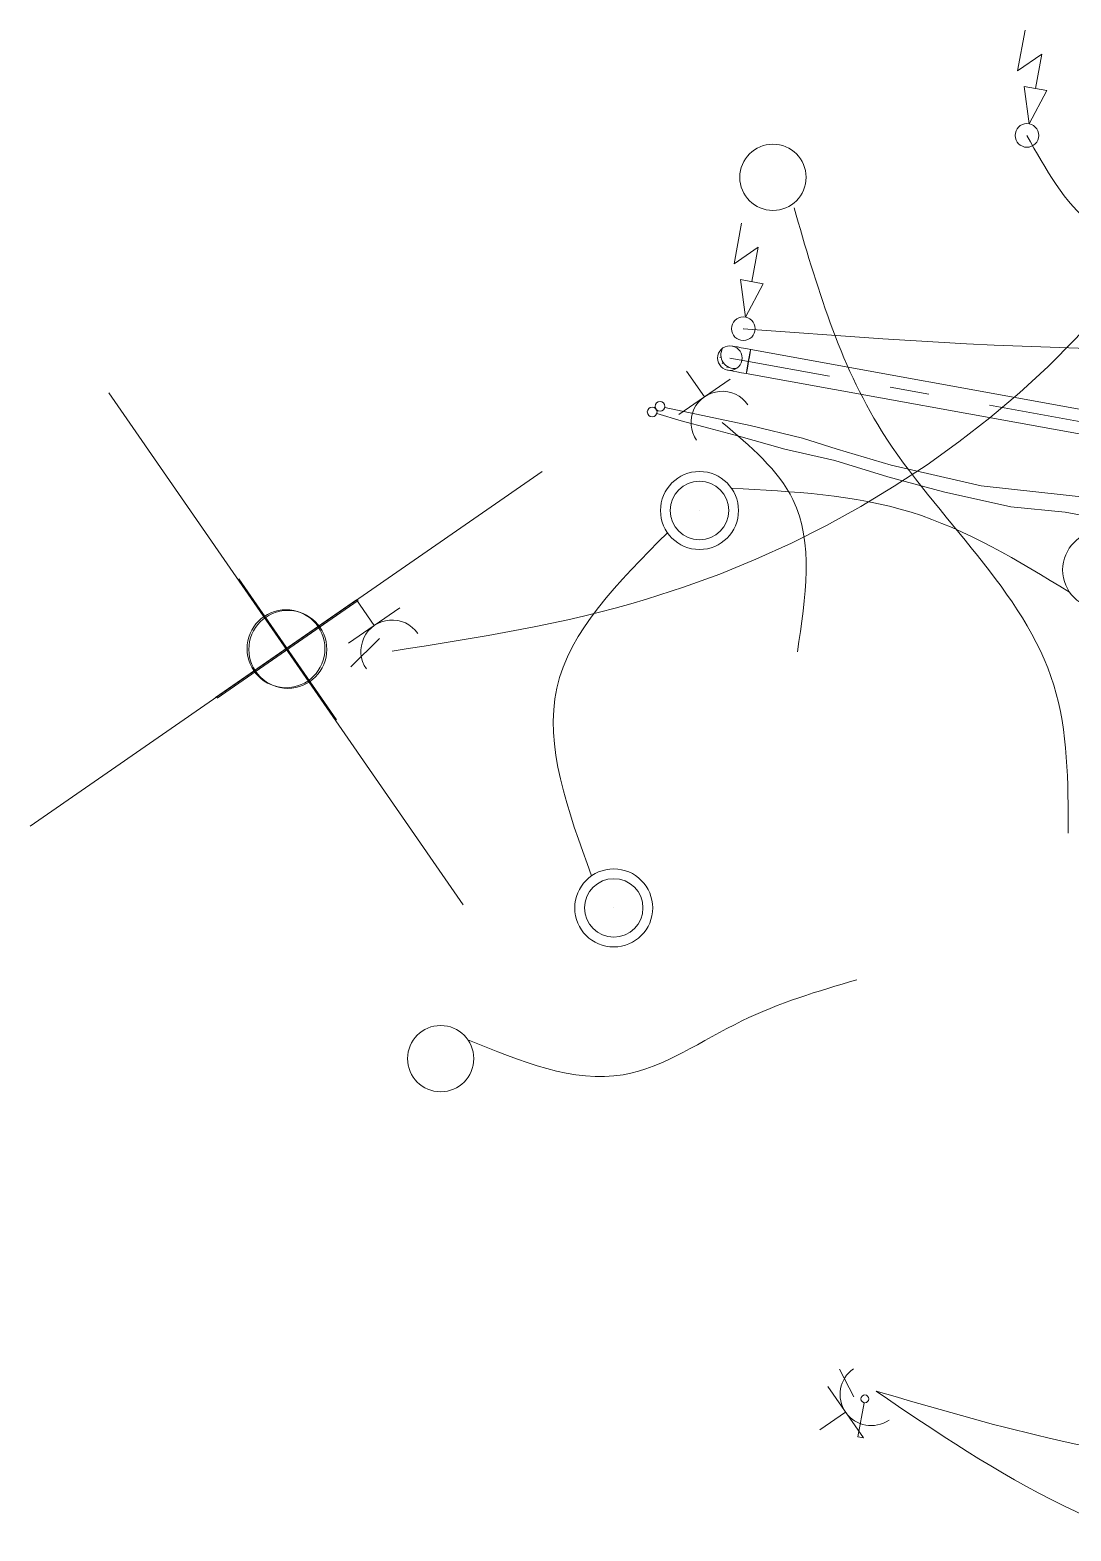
# Model space of a CAD drawing. Header units: metres. Extents: x 2747662.9 to 2747731.3, y 1250221.9 to 1250283.3.
# Drawn here: x 2747675.833 to 2747678.503, y 1250227.285 to 1250231.134 of the extents above; entities that cross this region are included whole.
import ezdxf

# ---------------------------------------------------------------- set-up
doc = ezdxf.new("R2010")
doc.units = ezdxf.units.M
doc.header["$MEASUREMENT"] = 0
for name, pattern in [('EL_Boden', [900, 600, -300]), ('EL_Hohldecke', [1500, 600, -300, 0, -300, 0, -300]), ('STRICHPUNKT2-A0PKHS7900', [0.635, 0.3175, -0.15875, 0, -0.15875])]:
    doc.linetypes.add(name, pattern=pattern)
for name, color, linetype in [('___elektro', 7, 'Continuous'), ('___sanitär', 7, 'Continuous'), ('___sanitär Schichttrennlinien', 7, 'Continuous')]:
    doc.layers.add(name, color=color, linetype=linetype)

msp = doc.modelspace()

# ---------------------------------------------------------------- linework, layer by layer
at = {"color": 30, "linetype": 'Continuous', "lineweight": 0, "true_color": 0xff8d1c}
for p, q in [((2747676.615, 1250229.3664), (2747676.3644, 1250229.7281)), ((2747676.615, 1250229.3664), (2747676.3644, 1250229.7281)), ((2747676.615, 1250229.3664), (2747676.3644, 1250229.7281)), ((2747676.3089, 1250229.422), (2747676.6706, 1250229.6726)), ((2747676.3089, 1250229.422), (2747676.6706, 1250229.6726)), ((2747676.3089, 1250229.422), (2747676.6706, 1250229.6726))]:
    msp.add_line(p, q, dxfattribs=at)
msp.add_circle((2747676.4897, 1250229.5473), 0.1, dxfattribs=at)
msp.add_circle((2747676.4897, 1250229.5473), 0.1, dxfattribs=at)
msp.add_circle((2747676.4897, 1250229.5473), 0.1, dxfattribs=at)
at = {"color": 30, "linetype": 'EL_Boden', "lineweight": 0, "true_color": 0xff8d1c}
for points, knots in [([(2747679.007, 1250231.096), (2747678.9145, 1250230.915), (2747678.822, 1250230.734), (2747678.7035, 1250230.5692), (2747678.3979, 1250230.1438), (2747677.9195, 1250229.826), (2747677.4146, 1250229.6744), (2747677.2001, 1250229.6099), (2747676.9809, 1250229.5755), (2747676.7617, 1250229.541)], [0, 0, 0, 0, 1, 1, 1, 2, 2, 2, 3, 3, 3, 3]), ([(2747681.2757, 1250230.8955), (2747681.178, 1250230.8295), (2747681.0804, 1250230.7636), (2747680.9751, 1250230.7141), (2747680.8479, 1250230.6542), (2747680.7096, 1250230.6183), (2747680.5717, 1250230.5834), (2747680.3096, 1250230.5171), (2747680.0491, 1250230.4549), (2747679.7847, 1250230.4092), (2747679.4627, 1250230.3536), (2747679.1348, 1250230.3225), (2747678.8075, 1250230.3171), (2747678.4253, 1250230.3107), (2747678.044, 1250230.3394), (2747677.6626, 1250230.368)], [0, 0, 0, 0, 1, 1, 1, 2, 2, 2, 3, 3, 3, 4, 4, 4, 5, 5, 5, 5]), ([(2747677.6084, 1250230.1275), (2747677.6807, 1250230.0664), (2747677.753, 1250230.0053), (2747677.7899, 1250229.9299), (2747677.8437, 1250229.82), (2747677.8225, 1250229.6796), (2747677.8013, 1250229.5392)], [0, 0, 0, 0, 1, 1, 1, 2, 2, 2, 2]), ([(2747678.003, 1250227.6436), (2747678.1576, 1250227.5385), (2747678.3122, 1250227.4334), (2747678.4844, 1250227.3496), (2747678.8117, 1250227.1904), (2747679.2024, 1250227.1082), (2747679.4452, 1250226.8742), (2747679.6514, 1250226.6756), (2747679.751, 1250226.3675), (2747679.8506, 1250226.0594)], [0, 0, 0, 0, 1, 1, 1, 2, 2, 2, 3, 3, 3, 3])]:
    msp.add_open_spline(points, degree=3, knots=knots, dxfattribs=at)
at = {"color": 30, "linetype": 'EL_Hohldecke', "lineweight": 0, "true_color": 0xff8d1c}
for points in [[(2747678.39, 1250230.8636), (2747678.4379, 1250230.7772), (2747678.4858, 1250230.6908), (2747678.5579, 1250230.6352), (2747678.6262, 1250230.5826), (2747678.7162, 1250230.5576), (2747678.8062, 1250230.5326)], [(2747678.4994, 1250229.6925), (2747678.3675, 1250229.7727), (2747678.2356, 1250229.8529), (2747678.0927, 1250229.8973), (2747677.9469, 1250229.9426), (2747677.7897, 1250229.9506), (2747677.6324, 1250229.9587)], [(2747678.4994, 1250229.6925), (2747678.3675, 1250229.7727), (2747678.2356, 1250229.8529), (2747678.0927, 1250229.8973), (2747677.9469, 1250229.9426), (2747677.7897, 1250229.9506), (2747677.6324, 1250229.9587)], [(2747677.468, 1250229.8448), (2747677.3423, 1250229.7188), (2747677.2166, 1250229.5929), (2747677.1842, 1250229.4463), (2747677.1517, 1250229.2996), (2747677.2125, 1250229.1322), (2747677.2733, 1250228.9648)], [(2747677.468, 1250229.8448), (2747677.3423, 1250229.7188), (2747677.2166, 1250229.5929), (2747677.1842, 1250229.4463), (2747677.1517, 1250229.2996), (2747677.2125, 1250229.1322), (2747677.2733, 1250228.9648)]]:
    msp.add_open_spline(points, degree=3, knots=[0, 0, 0, 0, 1, 1, 1, 2, 2, 2, 2], dxfattribs=at)
at = {"color": 30, "linetype": 'Continuous', "lineweight": 0, "true_color": 0xff8d1c}
for points in [[(2747677.7928, 1250230.678), (2747677.8502, 1250230.4794), (2747677.9077, 1250230.2808), (2747678.0174, 1250230.1059), (2747678.158, 1250229.8817), (2747678.3845, 1250229.6964), (2747678.459, 1250229.4537), (2747678.4951, 1250229.3362), (2747678.4956, 1250229.2053), (2747678.4961, 1250229.0743)], [(2747678.003, 1250227.6436), (2747678.1487, 1250227.6009), (2747678.2944, 1250227.5582), (2747678.4434, 1250227.5237), (2747678.8043, 1250227.44), (2747679.185, 1250227.4041), (2747679.5455, 1250227.4445), (2747680.4742, 1250227.5487), (2747681.2688, 1250228.16), (2747682.0635, 1250228.7713)], [(2747676.9563, 1250228.5445), (2747677.092, 1250228.4887), (2747677.2277, 1250228.433), (2747677.3547, 1250228.4549), (2747677.4585, 1250228.4729), (2747677.5566, 1250228.5427), (2747677.6587, 1250228.5927), (2747677.7546, 1250228.6396), (2747677.854, 1250228.6691), (2747677.9535, 1250228.6985)]]:
    msp.add_open_spline(points, degree=3, knots=[0, 0, 0, 0, 1, 1, 1, 2, 2, 2, 3, 3, 3, 3], dxfattribs=at)
at = {"layer": '___elektro', "color": 30, "linetype": 'Continuous', "lineweight": 0, "true_color": 0xff8d1c}
for p, q in [((2747678.3662, 1250231.0296), (2747678.3852, 1250231.1339)), ((2747678.4279, 1250231.0723), (2747678.3662, 1250231.0296)), ((2747678.4119, 1250230.9842), (2747678.4279, 1250231.0723)), ((2747678.4407, 1250230.979), (2747678.3831, 1250230.9894)), ((2747678.3954, 1250230.8934), (2747678.3831, 1250230.9894)), ((2747678.3954, 1250230.8934), (2747678.4407, 1250230.979)), ((2747678.39, 1250230.8636), (2747678.39, 1250230.8636)), ((2747677.6902, 1250230.8261), (2747677.6902, 1250230.8261)), ((2747677.8084, 1250230.8046), (2747677.8085, 1250230.8047)), ((2747677.6687, 1250230.7078), (2747677.6687, 1250230.7079)), ((2747677.787, 1250230.6864), (2747677.787, 1250230.6864)), ((2747677.787, 1250230.6864), (2747677.787, 1250230.6864)), ((2747677.787, 1250230.6864), (2747677.787, 1250230.6864)), ((2747677.6389, 1250230.534), (2747677.6578, 1250230.6384)), ((2747677.7005, 1250230.5767), (2747677.6389, 1250230.534)), ((2747677.6845, 1250230.4887), (2747677.7005, 1250230.5767)), ((2747677.7133, 1250230.4834), (2747677.6557, 1250230.4939)), ((2747677.668, 1250230.3978), (2747677.6557, 1250230.4939)), ((2747677.668, 1250230.3978), (2747677.7133, 1250230.4834)), ((2747677.6626, 1250230.368), (2747677.6627, 1250230.368)), ((2747677.5628, 1250230.1933), (2747677.5173, 1250230.2591)), ((2747677.5173, 1250230.2591), (2747677.5173, 1250230.2591)), ((2747677.5173, 1250230.2591), (2747677.5173, 1250230.2591)), ((2747677.6286, 1250230.2388), (2747677.4971, 1250230.1477)), ((2747677.4933, 1250229.9839), (2747677.4933, 1250229.9839)), ((2747677.6324, 1250229.9587), (2747677.6324, 1250229.9587)), ((2747677.5502, 1250229.9017), (2747677.5502, 1250229.9017)), ((2747677.468, 1250229.8448), (2747677.468, 1250229.8448)), ((2747677.468, 1250229.8448), (2747677.468, 1250229.8448)), ((2747677.6071, 1250229.8195), (2747677.6072, 1250229.8195)), ((2747676.615, 1250229.3664), (2747676.3644, 1250229.7281)), ((2747676.615, 1250229.3664), (2747676.3644, 1250229.7281)), ((2747676.615, 1250229.3664), (2747676.3644, 1250229.7281)), ((2747676.6196, 1250229.3648), (2747676.3691, 1250229.7265)), ((2747676.6196, 1250229.3648), (2747676.3691, 1250229.7265)), ((2747676.6196, 1250229.3648), (2747676.3691, 1250229.7265)), ((2747676.6196, 1250229.3648), (2747676.3691, 1250229.7265)), ((2747676.6196, 1250229.3648), (2747676.3691, 1250229.7265)), ((2747676.3089, 1250229.422), (2747676.6706, 1250229.6726)), ((2747676.3089, 1250229.422), (2747676.6706, 1250229.6726)), ((2747676.3089, 1250229.422), (2747676.6706, 1250229.6726)), ((2747676.3135, 1250229.4204), (2747676.6752, 1250229.6709)), ((2747676.3135, 1250229.4204), (2747676.6752, 1250229.6709)), ((2747676.3135, 1250229.4204), (2747676.6752, 1250229.6709)), ((2747676.3135, 1250229.4204), (2747676.6752, 1250229.6709)), ((2747676.3135, 1250229.4204), (2747676.6752, 1250229.6709)), ((2747676.7161, 1250229.6068), (2747676.6706, 1250229.6726)), ((2747676.6706, 1250229.6726), (2747676.6706, 1250229.6726)), ((2747676.6706, 1250229.6726), (2747676.6706, 1250229.6726)), ((2747678.4994, 1250229.6925), (2747678.4994, 1250229.6925)), ((2747676.7819, 1250229.6523), (2747676.6504, 1250229.5612)), ((2747676.7161, 1250229.6068), (2747676.7162, 1250229.6068)), ((2747676.6556, 1250229.501), (2747676.7299, 1250229.5737)), ((2747677.2733, 1250228.9648), (2747677.2734, 1250228.9649)), ((2747677.4125, 1250228.9396), (2747677.4125, 1250228.9396)), ((2747677.4125, 1250228.9396), (2747677.4125, 1250228.9396)), ((2747677.3303, 1250228.8826), (2747677.3303, 1250228.8827)), ((2747677.2481, 1250228.8257), (2747677.2481, 1250228.8257)), ((2747677.3872, 1250228.8004), (2747677.3872, 1250228.8005)), ((2747676.838, 1250228.566), (2747676.838, 1250228.566)), ((2747676.9563, 1250228.5445), (2747676.9563, 1250228.5445)), ((2747676.8165, 1250228.4477), (2747676.8165, 1250228.4477)), ((2747676.9348, 1250228.4262), (2747676.9348, 1250228.4262)), ((2747676.9348, 1250228.4262), (2747676.9348, 1250228.4262)), ((2747676.9348, 1250228.4262), (2747676.9348, 1250228.4262)), ((2747677.9464, 1250227.6287), (2747677.9091, 1250227.7002)), ((2747677.9705, 1250227.5237), (2747677.8794, 1250227.6552)), ((2747677.9249, 1250227.5895), (2747677.8592, 1250227.5439)), ((2747677.9725, 1250227.6138), (2747677.9566, 1250227.5262)), ((2747677.8592, 1250227.5439), (2747677.8592, 1250227.544)), ((2747677.8592, 1250227.5439), (2747677.8592, 1250227.544)), ((2747677.9566, 1250227.5262), (2747677.9705, 1250227.5237))]:
    msp.add_line(p, q, dxfattribs=at)
for centre, radius in [((2747678.39, 1250230.8636), 0.0303), ((2747677.7386, 1250230.7562), 0.085), ((2747677.6626, 1250230.368), 0.0303), ((2747677.5502, 1250229.9017), 0.1), ((2747677.5502, 1250229.9017), 0.075), ((2747678.5816, 1250229.7494), 0.1), ((2747676.4897, 1250229.5473), 0.1), ((2747676.4897, 1250229.5473), 0.1), ((2747676.4897, 1250229.5473), 0.1), ((2747676.4944, 1250229.5457), 0.1), ((2747676.4944, 1250229.5457), 0.1), ((2747676.4944, 1250229.5457), 0.1), ((2747676.4944, 1250229.5457), 0.1), ((2747676.4944, 1250229.5457), 0.1), ((2747677.3303, 1250228.8826), 0.1), ((2747677.3303, 1250228.8826), 0.075), ((2747676.8864, 1250228.4961), 0.085), ((2747677.9743, 1250227.6236), 0.01)]:
    msp.add_circle(centre, radius, dxfattribs=at)
for centre, start, end in [((2747677.6084, 1250230.1275), 34.7099, 214.7099), ((2747676.7617, 1250229.541), 34.7099, 214.7099), ((2747677.9907, 1250227.635), 124.7099, 304.7099)]:
    msp.add_arc(centre, 0.08, start, end, dxfattribs=at)
at = {"layer": '___sanitär', "color": 106, "linetype": 'Continuous', "lineweight": 0, "true_color": 0x008a1e}
for p, q in [((2747677.6337, 1250230.3236), (2747677.6354, 1250230.3233)), ((2747677.6354, 1250230.3233), (2747677.6401, 1250230.3225)), ((2747677.6401, 1250230.3225), (2747677.6477, 1250230.3211)), ((2747677.6025, 1250230.2941), (2747677.6054, 1250230.2961)), ((2747677.6281, 1250230.2926), (2747677.6281, 1250230.2927)), ((2747677.6477, 1250230.3211), (2747677.6575, 1250230.3193)), ((2747677.6575, 1250230.3193), (2747677.6691, 1250230.3172)), ((2747677.6691, 1250230.3172), (2747677.6815, 1250230.315)), ((2747678.6122, 1250230.146), (2747677.6815, 1250230.315)), ((2747677.608, 1250230.2787), (2747677.6113, 1250230.281)), ((2747677.6205, 1250230.2682), (2747677.6234, 1250230.2702)), ((2747677.6225, 1250230.2617), (2747677.6241, 1250230.2614)), ((2747677.6241, 1250230.2614), (2747677.6289, 1250230.2605)), ((2747677.6289, 1250230.2605), (2747677.6364, 1250230.2591)), ((2747677.6364, 1250230.2591), (2747677.6463, 1250230.2573)), ((2747677.6463, 1250230.2573), (2747677.6578, 1250230.2552)), ((2747677.6578, 1250230.2552), (2747677.6702, 1250230.253)), ((2747678.601, 1250230.084), (2747677.6702, 1250230.253))]:
    msp.add_line(p, q, dxfattribs=at)
at = {"layer": '___sanitär', "color": 106, "linetype": 'STRICHPUNKT2-A0PKHS7900', "lineweight": 0, "true_color": 0x008a1e}
for p in [(2747677.6281, 1250230.2926), (2747678.6066, 1250230.115)]:
    msp.add_line(p, (2747677.6758, 1250230.284), dxfattribs=at)
at = {"layer": '___sanitär', "color": 106, "linetype": 'Continuous', "lineweight": 0, "true_color": 0x008a1e, "flags": 128}
for points in [[(2747677.4407, 1250230.1508), (2747677.5034, 1250230.1321), (2747677.5741, 1250230.1132), (2747677.6512, 1250230.0925), (2747677.769, 1250230.059), (2747677.8973, 1250230.0296), (2747678.0331, 1250229.988), (2747678.1756, 1250229.9498), (2747678.3487, 1250229.9113), (2747678.4883, 1250229.8978), (2747678.8437, 1250229.8314)], [(2747677.4614, 1250230.1662), (2747677.6798, 1250230.12), (2747677.8146, 1250230.0874), (2747677.9029, 1250230.0592), (2747678.0415, 1250230.0178), (2747678.2729, 1250229.9649), (2747678.5529, 1250229.9344)]]:
    msp.add_lwpolyline(points, dxfattribs=at)
at = {"layer": '___sanitär', "color": 106, "linetype": 'Continuous', "lineweight": 0, "true_color": 0x008a1e}
for centre, radius in [((2747677.6281, 1250230.2926), 0.0315), ((2747677.4491, 1250230.1687), 0.0125), ((2747677.4288, 1250230.1546), 0.0125)]:
    msp.add_circle(centre, radius, dxfattribs=at)
msp.add_arc((2747677.6396, 1250230.3006), 0.0345, 148.6622, 280.7576, dxfattribs=at)
msp.add_ellipse((2747677.6758, 1250230.284), major_axis=(0.0056, 0.031), ratio=0.014998, dxfattribs=at)
msp.add_ellipse((2747677.6758, 1250230.284), major_axis=(0.0056, 0.031), ratio=0.014998, dxfattribs=at)
at = {"layer": '___sanitär Schichttrennlinien', "color": 7, "linetype": 'Continuous', "lineweight": 0}
for p, q in [((2747676.9445, 1250228.8907), (2747676.0349, 1250230.2038)), ((2747675.8332, 1250229.0925), (2747677.1463, 1250230.0021))]:
    msp.add_line(p, q, dxfattribs=at)

doc.saveas('drawing.dxf')
